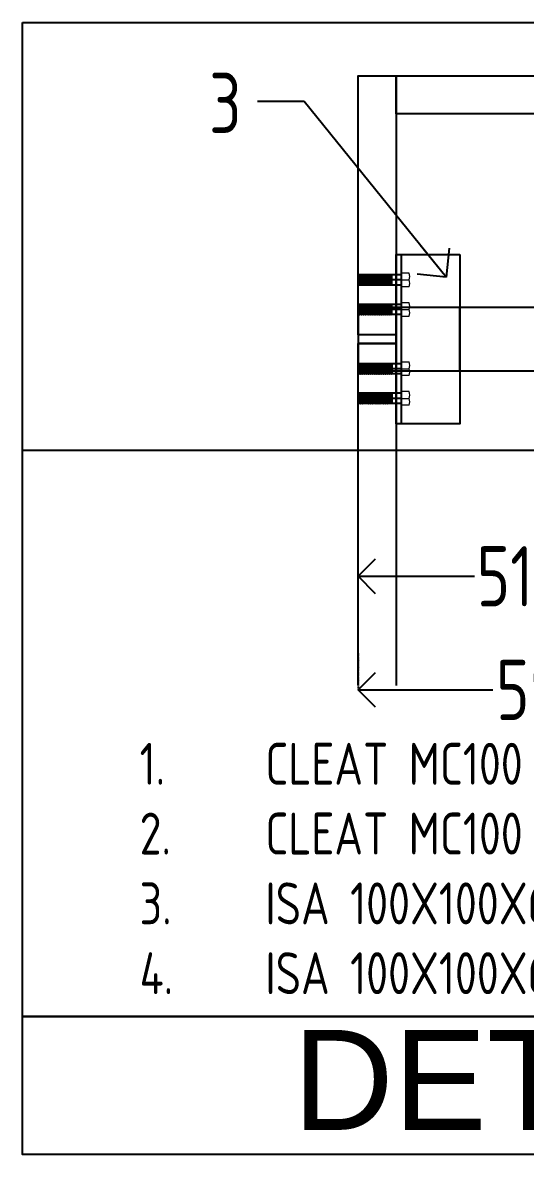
# Model space of a CAD drawing. Header units: millimetres. Extents: x 3470347 to 5996549, y -3470518 to 17149644.
# Drawn here: x 5038667 to 5041456, y 6811658 to 6817942 of the extents above; entities that cross this region are included whole.
import ezdxf
from ezdxf.enums import TextEntityAlignment as Align

# ---------------------------------------------------------------- set-up
doc = ezdxf.new("R2010")
doc.units = ezdxf.units.MM
doc.header["$MEASUREMENT"] = 0
doc.header["$PDMODE"] = 35
doc.header["$PDSIZE"] = -5
doc.linetypes.add('CENTERX2', pattern=[4, 2.5, -0.5, 0.5, -0.5])
doc.linetypes.add('DOT2', pattern=[0.125, 0, -0.125])
doc.layers.get('0').update_dxf_attribs({"linetype": 'CONTINUOUS', "lineweight": 25})
doc.layers.get('DEFPOINTS').update_dxf_attribs({"linetype": 'CONTINUOUS', "lineweight": 25})
for name, color, linetype, lineweight in [('6 TEXT', 7, 'CONTINUOUS', 25), ('channnel', 2, 'CONTINUOUS', 15), ('rRCC 1', 3, 'CONTINUOUS', 25), ('rRCC 2', 40, 'CONTINUOUS', 15)]:
    doc.layers.add(name, color=color, linetype=linetype, lineweight=lineweight)
doc.layers.add('lintel', color=2, linetype='CONTINUOUS')
doc.styles.add('DIM', font='geniso.shx', dxfattribs={"width": 0.85})
doc.styles.add('PDF Arial', font='arial.ttf')
doc.dimstyles.new('ST-100', dxfattribs={"dimscale": 100, "dimtxt": 7, "dimasz": 5, "dimexe": 0.18, "dimexo": 0.0625, "dimgap": 0.2, "dimtad": 0, "dimdec": 0, "dimzin": 0, "dimdsep": 46, "dimtxsty": 'DIM', "dimblk": 'OPEN90', "dimcen": 0.09, "dimclrd": 256, "dimclrt": 7, "dimadec": 0, "dimazin": 0, "dimtfac": 1, "dimtdec": 0, "dimtofl": 0, "dimtmove": 0, "dimatfit": 3, "dimldrblk": 'OPEN90', "dimfxl": 1, "dimtolj": 1, "dimtzin": 0, "dimlwd": -1, "dimarcsym": 0})

# ---------------------------------------------------------------- blocks, each defined once
blk = doc.blocks.new('_Open90')
at = {"color": 0, "linetype": 'ByBlock', "lineweight": -2}
for p, q in [((-0.5, 0.5), (0, 0)), ((0, 0), (-1, 0)), ((0, 0), (-0.5, -0.5))]:
    blk.add_line(p, q, dxfattribs=at)
blk = doc.blocks.new('*D1679')
at = {"color": 1, "linetype": 'DOT2', "lineweight": -2, "ltscale": 0.7}
for p, q in [((450006.1, -1869006.5), (450006.1, -1868880.1)), ((451036.1, -1868932.7), (451036.1, -1868880.1))]:
    blk.add_line(p, q, dxfattribs=at)
at = {"color": 1, "linetype": 'ByBlock', "ltscale": 0.7}
for p, q in [((450116.1, -1868880.1), (450371.9, -1868880.1)), ((450926.1, -1868880.1), (450670.3, -1868880.1))]:
    blk.add_line(p, q, dxfattribs=at)
at = {"layer": 'DEFPOINTS', "color": 0, "linetype": 'ByBlock'}
for p in [(451036.1, -1868880.1), (451036.1, -1868932.7), (450006.1, -1869006.5)]:
    blk.add_point(p, dxfattribs=at)
at = {"color": 1, "linetype": 'ByBlock', "xscale": 110, "yscale": 110, "zscale": 110, "rotation": 180}
blk.add_blockref('_Open90', (450006.1, -1868880.1), dxfattribs=at)
at = {"color": 1, "linetype": 'ByBlock', "xscale": 110, "yscale": 110, "zscale": 110}
blk.add_blockref('_Open90', (451036.1, -1868880.1), dxfattribs=at)
at = {"color": 7, "linetype": 'ByBlock', "insert": (450521.1, -1868880.1), "char_height": 190, "attachment_point": 5, "style": 'DIM'}
blk.add_mtext('\\A1;515', dxfattribs=at)
blk = doc.blocks.new('*D1519')
at = {"color": 1, "linetype": 'DOT2', "lineweight": -2, "ltscale": 0.7}
for p, q in [((450006.1, -1869120.1), (450006.1, -1869238.2)), ((451186.1, -1869153.8), (451186.1, -1869238.2))]:
    blk.add_line(p, q, dxfattribs=at)
at = {"color": 1, "linetype": 'ByBlock', "ltscale": 0.7}
for p, q in [((450116.1, -1869238.2), (450430.3, -1869238.2)), ((451076.1, -1869238.2), (450761.8, -1869238.2))]:
    blk.add_line(p, q, dxfattribs=at)
at = {"layer": 'DEFPOINTS', "color": 0, "linetype": 'ByBlock'}
for p in [(450006.1, -1869120.1), (451186.1, -1869153.8), (451186.1, -1869238.2)]:
    blk.add_point(p, dxfattribs=at)
at = {"color": 1, "linetype": 'ByBlock', "xscale": 110, "yscale": 110, "zscale": 110, "rotation": 180}
blk.add_blockref('_Open90', (450006.1, -1869238.2), dxfattribs=at)
at = {"color": 1, "linetype": 'ByBlock', "xscale": 110, "yscale": 110, "zscale": 110}
blk.add_blockref('_Open90', (451186.1, -1869238.2), dxfattribs=at)
at = {"color": 7, "linetype": 'ByBlock', "insert": (450596.1, -1869238.2), "char_height": 190, "attachment_point": 5, "style": 'DIM'}
blk.add_mtext('\\A1;590', dxfattribs=at)
blk = doc.blocks.new('SRD')
at = {"color": 3}
blk.add_line((450142.1, -1868399.3), (450142.1, -1867866), dxfattribs=at)
at = {"color": 8, "linetype": 'ByBlock'}
for p, q in [((450142.1, -1867930), (450006.1, -1867930)), ((450142.1, -1867946), (450006.1, -1867946)), ((450142.1, -1867962), (450006.1, -1867962)), ((450142.1, -1868023.3), (450006.1, -1868023.3)), ((450142.1, -1868039.3), (450006.1, -1868039.3)), ((450142.1, -1868039.3), (450006.1, -1868039.3)), ((450142.1, -1868055.3), (450006.1, -1868055.3)), ((450142.1, -1868210), (450006.1, -1868210)), ((450142.1, -1868226), (450006.1, -1868226)), ((450142.1, -1868226), (450006.1, -1868226)), ((450142.1, -1868242), (450006.1, -1868242)), ((450142.1, -1868303.3), (450006.1, -1868303.3)), ((450142.1, -1868319.3), (450006.1, -1868319.3)), ((450142.1, -1868335.3), (450006.1, -1868335.3))]:
    blk.add_line(p, q, dxfattribs=at)
at = {"color": 2}
for p, q in [((450126.1, -1868119.3), (450006.1, -1868119.3)), ((450126.1, -1868119.3), (450006.1, -1868119.3)), ((450126.1, -1868146), (450006.1, -1868146)), ((450126.1, -1868146), (450006.1, -1868146))]:
    blk.add_line(p, q, dxfattribs=at)
at = {"color": 6, "linetype": 'ByBlock'}
for p, q in [((450006.1, -1869224), (450006.1, -1868146)), ((450006.1, -1868146), (450126.1, -1868146)), ((450126.1, -1868146), (450126.1, -1869224))]:
    blk.add_line(p, q, dxfattribs=at)
for points in [[(450126.1, -1868119.3), (450006.1, -1868119.3), (450006.1, -1867302.7), (450126.1, -1867302.7)], [(450126.1, -1867302.7), (451172.7, -1867302.7), (451172.7, -1867422.7), (450126.1, -1867422.7)]]:
    blk.add_lwpolyline(points, close=True, dxfattribs=at)
at = {"color": 3}
for points in [[(450326.1, -1867866), (450326.1, -1868399.3), (450126.1, -1868399.3), (450126.1, -1867866)], [(450126.1, -1868232.7), (450326.1, -1868232.7), (450326.1, -1868032.7), (450126.1, -1868032.7)]]:
    blk.add_lwpolyline(points, close=True, dxfattribs=at)
at = {"layer": '6 TEXT', "color": 8, "linetype": 'CENTERX2', "ltscale": 0.5}
blk.add_lwpolyline([(448949.3, -1868482.7), (452583.8, -1868482.7)], dxfattribs=at)
at = {"layer": 'channnel', "color": 8, "linetype": 'ByBlock'}
for p, q in [((450142.1, -1867930), (450006.1, -1867930)), ((450006.1, -1867930), (450006.1, -1867962)), ((450113.3, -1867962), (450113.3, -1867930)), ((450142.1, -1867924.7), (450142.1, -1867967.3)), ((450166.7, -1867924.7), (450142.1, -1867924.7)), ((450142.1, -1867946), (450166.7, -1867946)), ((450142.1, -1867962), (450006.1, -1867962)), ((450166.7, -1867967.3), (450142.1, -1867967.3)), ((450142.1, -1868023.3), (450006.1, -1868023.3)), ((450006.1, -1868023.3), (450006.1, -1868055.3)), ((450113.3, -1868055.3), (450113.3, -1868023.3)), ((450142.1, -1868018), (450142.1, -1868060.7)), ((450166.7, -1868018), (450142.1, -1868018)), ((450142.1, -1868055.3), (450006.1, -1868055.3)), ((450142.1, -1868039.3), (450166.7, -1868039.3)), ((450166.7, -1868060.7), (450142.1, -1868060.7)), ((450142.1, -1868247.3), (450142.1, -1868204.7)), ((450166.7, -1868204.7), (450142.1, -1868204.7)), ((450142.1, -1868210), (450006.1, -1868210)), ((450006.1, -1868242), (450006.1, -1868210)), ((450142.1, -1868242), (450006.1, -1868242)), ((450113.3, -1868210), (450113.3, -1868242)), ((450142.1, -1868226), (450166.7, -1868226)), ((450166.7, -1868247.3), (450142.1, -1868247.3)), ((450142.1, -1868303.3), (450006.1, -1868303.3)), ((450006.1, -1868335.3), (450006.1, -1868303.3)), ((450113.3, -1868303.3), (450113.3, -1868335.3)), ((450142.1, -1868340.7), (450142.1, -1868298)), ((450166.7, -1868298), (450142.1, -1868298)), ((450142.1, -1868335.3), (450006.1, -1868335.3)), ((450142.1, -1868319.3), (450166.7, -1868319.3)), ((450166.7, -1868340.7), (450142.1, -1868340.7))]:
    blk.add_line(p, q, dxfattribs=at)
at = {"layer": 'channnel', "color": 8, "linetype": 'Continuous'}
for p, q in [((450017.6, -1867960.8), (450006.1, -1867936)), ((450015.2, -1867962), (450006.1, -1867942.5)), ((450011.6, -1867960.8), (450006.1, -1867949)), ((450009.1, -1867962), (450006.1, -1867955.5)), ((450021.2, -1867962), (450006.8, -1867931.2)), ((450023.7, -1867960.8), (450009.3, -1867930)), ((450027.3, -1867962), (450012.9, -1867931.2)), ((450029.8, -1867960.8), (450015.4, -1867930)), ((450033.4, -1867962), (450019, -1867931.2)), ((450036.4, -1867962), (450021.5, -1867930)), ((450038.9, -1867960.8), (450025, -1867931.2)), ((450042.5, -1867962), (450027.5, -1867930)), ((450045, -1867960.8), (450031.1, -1867931.2)), ((450048.5, -1867962), (450033.6, -1867930)), ((450051, -1867960.8), (450037.2, -1867931.2)), ((450054.6, -1867962), (450039.7, -1867930)), ((450057.1, -1867960.8), (450043.3, -1867931.2)), ((450060.7, -1867962), (450045.7, -1867930)), ((450063.2, -1867960.8), (450049.3, -1867931.2)), ((450066.7, -1867962), (450051.8, -1867930)), ((450069.2, -1867960.8), (450055.4, -1867931.2)), ((450072.8, -1867962), (450057.9, -1867930)), ((450075.3, -1867960.8), (450061.5, -1867931.2)), ((450078.9, -1867962), (450064, -1867930)), ((450068, -1867960.8), (450067.5, -1867931.2)), ((450083.7, -1867962), (450068.8, -1867930)), ((450071.6, -1867962), (450070, -1867930)), ((450086.2, -1867960.8), (450072.4, -1867931.2)), ((450074.1, -1867960.8), (450073.6, -1867931.2)), ((450089.8, -1867962), (450074.9, -1867930)), ((450077.7, -1867962), (450076.1, -1867930)), ((450092.3, -1867960.8), (450078.5, -1867931.2)), ((450080.2, -1867960.8), (450079.7, -1867931.2)), ((450095.9, -1867962), (450081, -1867930)), ((450084.2, -1867930.5), (450084, -1867930)), ((450098.4, -1867960.8), (450084.5, -1867931.2)), ((450102, -1867962), (450087, -1867930)), ((450090.3, -1867930.5), (450090.1, -1867930)), ((450104.4, -1867960.8), (450090.6, -1867931.2)), ((450108, -1867962), (450093.1, -1867930)), ((450096.4, -1867930.5), (450096.1, -1867930)), ((450110.5, -1867960.8), (450096.7, -1867931.2)), ((450113.3, -1867960.2), (450099.2, -1867930)), ((450102.4, -1867930.5), (450102.2, -1867930)), ((450113.3, -1867953.7), (450102.7, -1867931.2)), ((450113.3, -1867947.2), (450105.2, -1867930)), ((450108.5, -1867930.5), (450108.3, -1867930)), ((450113.3, -1867940.7), (450108.8, -1867931.2)), ((450113.3, -1867934.2), (450111.3, -1867930)), ((450114.6, -1867930.5), (450114.3, -1867930)), ((450017.6, -1868054.2), (450006.1, -1868029.3)), ((450021.2, -1868055.3), (450006.8, -1868024.5)), ((450023.7, -1868054.2), (450009.3, -1868023.3)), ((450027.3, -1868055.3), (450012.9, -1868024.5)), ((450029.8, -1868054.2), (450015.4, -1868023.3)), ((450033.4, -1868055.3), (450019, -1868024.5)), ((450036.4, -1868055.3), (450021.5, -1868023.3)), ((450038.9, -1868054.2), (450025, -1868024.5)), ((450042.5, -1868055.3), (450027.5, -1868023.3)), ((450045, -1868054.2), (450031.1, -1868024.5)), ((450048.5, -1868055.3), (450033.6, -1868023.3)), ((450051, -1868054.2), (450037.2, -1868024.5)), ((450054.6, -1868055.3), (450039.7, -1868023.3)), ((450057.1, -1868054.2), (450043.3, -1868024.5)), ((450060.7, -1868055.3), (450045.7, -1868023.3)), ((450063.2, -1868054.2), (450049.3, -1868024.5)), ((450066.7, -1868055.3), (450051.8, -1868023.3)), ((450069.2, -1868054.2), (450055.4, -1868024.5)), ((450072.8, -1868055.3), (450057.9, -1868023.3)), ((450075.3, -1868054.2), (450061.5, -1868024.5)), ((450078.9, -1868055.3), (450064, -1868023.3)), ((450068, -1868054.2), (450067.5, -1868024.5)), ((450083.7, -1868055.3), (450068.8, -1868023.3)), ((450071.6, -1868055.3), (450070, -1868023.3)), ((450086.2, -1868054.2), (450072.4, -1868024.5)), ((450074.1, -1868054.2), (450073.6, -1868024.5)), ((450089.8, -1868055.3), (450074.9, -1868023.3)), ((450077.7, -1868055.3), (450076.1, -1868023.3)), ((450092.3, -1868054.2), (450078.5, -1868024.5)), ((450080.2, -1868054.2), (450079.7, -1868024.5)), ((450095.9, -1868055.3), (450081, -1868023.3)), ((450084.2, -1868023.8), (450084, -1868023.3)), ((450098.4, -1868054.2), (450084.5, -1868024.5)), ((450102, -1868055.3), (450087, -1868023.3)), ((450090.3, -1868023.8), (450090.1, -1868023.3)), ((450104.4, -1868054.2), (450090.6, -1868024.5)), ((450108, -1868055.3), (450093.1, -1868023.3)), ((450096.4, -1868023.8), (450096.1, -1868023.3)), ((450110.5, -1868054.2), (450096.7, -1868024.5)), ((450113.3, -1868053.5), (450099.2, -1868023.3)), ((450102.4, -1868023.8), (450102.2, -1868023.3)), ((450113.3, -1868047), (450102.7, -1868024.5)), ((450113.3, -1868040.5), (450105.2, -1868023.3)), ((450108.5, -1868023.8), (450108.3, -1868023.3)), ((450113.3, -1868034), (450108.8, -1868024.5)), ((450113.3, -1868027.5), (450111.3, -1868023.3)), ((450114.6, -1868023.8), (450114.3, -1868023.3)), ((450015.2, -1868055.3), (450006.1, -1868035.8)), ((450011.6, -1868054.2), (450006.1, -1868042.3)), ((450009.1, -1868055.3), (450006.1, -1868048.8)), ((450009.1, -1868210), (450006.1, -1868216.5)), ((450015.2, -1868210), (450006.1, -1868229.5)), ((450011.6, -1868211.2), (450006.1, -1868223)), ((450017.6, -1868211.2), (450006.1, -1868236)), ((450021.2, -1868210), (450006.8, -1868240.8)), ((450023.7, -1868211.2), (450009.3, -1868242)), ((450027.3, -1868210), (450012.9, -1868240.8)), ((450029.8, -1868211.2), (450015.4, -1868242)), ((450033.4, -1868210), (450019, -1868240.8)), ((450036.4, -1868210), (450021.5, -1868242)), ((450038.9, -1868211.2), (450025, -1868240.8)), ((450042.5, -1868210), (450027.5, -1868242)), ((450045, -1868211.2), (450031.1, -1868240.8)), ((450048.5, -1868210), (450033.6, -1868242)), ((450051, -1868211.2), (450037.2, -1868240.8)), ((450054.6, -1868210), (450039.7, -1868242)), ((450057.1, -1868211.2), (450043.3, -1868240.8)), ((450060.7, -1868210), (450045.7, -1868242)), ((450063.2, -1868211.2), (450049.3, -1868240.8)), ((450066.7, -1868210), (450051.8, -1868242)), ((450069.2, -1868211.2), (450055.4, -1868240.8)), ((450072.8, -1868210), (450057.9, -1868242)), ((450075.3, -1868211.2), (450061.5, -1868240.8)), ((450078.9, -1868210), (450064, -1868242)), ((450068, -1868211.2), (450067.5, -1868240.8)), ((450083.7, -1868210), (450068.8, -1868242)), ((450071.6, -1868210), (450070, -1868242)), ((450086.2, -1868211.2), (450072.4, -1868240.8)), ((450074.1, -1868211.2), (450073.6, -1868240.8)), ((450089.8, -1868210), (450074.9, -1868242)), ((450077.7, -1868210), (450076.1, -1868242)), ((450092.3, -1868211.2), (450078.5, -1868240.8)), ((450080.2, -1868211.2), (450079.7, -1868240.8)), ((450095.9, -1868210), (450081, -1868242)), ((450084.2, -1868241.5), (450084, -1868242)), ((450098.4, -1868211.2), (450084.5, -1868240.8)), ((450102, -1868210), (450087, -1868242)), ((450090.3, -1868241.5), (450090.1, -1868242)), ((450104.4, -1868211.2), (450090.6, -1868240.8)), ((450108, -1868210), (450093.1, -1868242)), ((450096.4, -1868241.5), (450096.1, -1868242)), ((450110.5, -1868211.2), (450096.7, -1868240.8)), ((450113.3, -1868211.8), (450099.2, -1868242)), ((450102.4, -1868241.5), (450102.2, -1868242)), ((450113.3, -1868218.3), (450102.7, -1868240.8)), ((450113.3, -1868224.8), (450105.2, -1868242)), ((450108.5, -1868241.5), (450108.3, -1868242)), ((450113.3, -1868231.3), (450108.8, -1868240.8)), ((450113.3, -1868237.8), (450111.3, -1868242)), ((450114.6, -1868241.5), (450114.3, -1868242)), ((450009.1, -1868303.3), (450006.1, -1868309.8)), ((450015.2, -1868303.3), (450006.1, -1868322.8)), ((450011.6, -1868304.5), (450006.1, -1868316.3)), ((450017.6, -1868304.5), (450006.1, -1868329.4)), ((450021.2, -1868303.3), (450006.8, -1868334.2)), ((450023.7, -1868304.5), (450009.3, -1868335.3)), ((450027.3, -1868303.3), (450012.9, -1868334.2)), ((450029.8, -1868304.5), (450015.4, -1868335.3)), ((450033.4, -1868303.3), (450019, -1868334.2)), ((450036.4, -1868303.3), (450021.5, -1868335.3)), ((450038.9, -1868304.5), (450025, -1868334.2)), ((450042.5, -1868303.3), (450027.5, -1868335.3)), ((450045, -1868304.5), (450031.1, -1868334.2)), ((450048.5, -1868303.3), (450033.6, -1868335.3)), ((450051, -1868304.5), (450037.2, -1868334.2)), ((450054.6, -1868303.3), (450039.7, -1868335.3)), ((450057.1, -1868304.5), (450043.3, -1868334.2)), ((450060.7, -1868303.3), (450045.7, -1868335.3)), ((450063.2, -1868304.5), (450049.3, -1868334.2)), ((450066.7, -1868303.3), (450051.8, -1868335.3)), ((450069.2, -1868304.5), (450055.4, -1868334.2)), ((450072.8, -1868303.3), (450057.9, -1868335.3)), ((450075.3, -1868304.5), (450061.5, -1868334.2)), ((450078.9, -1868303.3), (450064, -1868335.3)), ((450068, -1868304.5), (450067.5, -1868334.2)), ((450083.7, -1868303.3), (450068.8, -1868335.3)), ((450071.6, -1868303.3), (450070, -1868335.3)), ((450086.2, -1868304.5), (450072.4, -1868334.2)), ((450074.1, -1868304.5), (450073.6, -1868334.2)), ((450089.8, -1868303.3), (450074.9, -1868335.3)), ((450077.7, -1868303.3), (450076.1, -1868335.3)), ((450092.3, -1868304.5), (450078.5, -1868334.2)), ((450080.2, -1868304.5), (450079.7, -1868334.2)), ((450095.9, -1868303.3), (450081, -1868335.3)), ((450098.4, -1868304.5), (450084.5, -1868334.2)), ((450102, -1868303.3), (450087, -1868335.3)), ((450104.4, -1868304.5), (450090.6, -1868334.2)), ((450108, -1868303.3), (450093.1, -1868335.3)), ((450110.5, -1868304.5), (450096.7, -1868334.2)), ((450113.3, -1868305.1), (450099.2, -1868335.3)), ((450113.3, -1868311.6), (450102.7, -1868334.2)), ((450084.2, -1868334.8), (450084, -1868335.3)), ((450090.3, -1868334.8), (450090.1, -1868335.3)), ((450096.4, -1868334.8), (450096.1, -1868335.3)), ((450102.4, -1868334.8), (450102.2, -1868335.3)), ((450113.3, -1868318.1), (450105.2, -1868335.3)), ((450108.5, -1868334.8), (450108.3, -1868335.3)), ((450113.3, -1868324.6), (450108.8, -1868334.2)), ((450113.3, -1868331.1), (450111.3, -1868335.3)), ((450114.6, -1868334.8), (450114.3, -1868335.3))]:
    blk.add_line(p, q, dxfattribs=at)
for centre, radius, start, end in [((450008.1, -1867930.6), 1.38, 25, 205), ((450014.2, -1867930.6), 1.38, 25, 205), ((450020.2, -1867930.6), 1.38, 25, 205), ((450026.3, -1867930.6), 1.38, 25, 205), ((450032.4, -1867930.6), 1.38, 25, 205), ((450038.4, -1867930.6), 1.38, 25, 205), ((450044.5, -1867930.6), 1.38, 25, 205), ((450050.6, -1867930.6), 1.37, 25, 205), ((450056.6, -1867930.6), 1.38, 25, 205), ((450062.7, -1867930.6), 1.38, 25, 205), ((450068.8, -1867930.6), 1.38, 25, 205), ((450075.3, -1867920.5), 11.5, 235.569, 292.193), ((450073.6, -1867930.6), 1.37, 25, 205), ((450074.8, -1867930.6), 1.38, 25, 205), ((450079.7, -1867930.6), 1.38, 25, 205), ((450085.8, -1867930.6), 1.38, 25, 205), ((450091.9, -1867930.6), 1.38, 25, 205), ((450097.9, -1867930.6), 1.38, 25, 205), ((450104, -1867930.6), 1.38, 25, 205), ((450110.1, -1867930.6), 1.38, 25, 205), ((450010.3, -1867961.4), 1.38, 205, 25), ((450016.4, -1867961.4), 1.37, 205, 25), ((450022.5, -1867961.4), 1.38, 205, 25), ((450028.5, -1867961.4), 1.38, 205, 25), ((450037.6, -1867961.4), 1.38, 205, 25), ((450043.7, -1867961.4), 1.38, 205, 25), ((450049.8, -1867961.4), 1.37, 205, 25), ((450055.8, -1867961.4), 1.38, 205, 25), ((450061.9, -1867961.4), 1.38, 205, 25), ((450068, -1867961.4), 1.37, 205, 25), ((450072.4, -1867971.5), 11.5, 55.569, 112.193), ((450072.9, -1867961.4), 1.38, 205, 25), ((450074.1, -1867961.4), 1.38, 205, 25), ((450078.9, -1867961.4), 1.37, 205, 25), ((450085, -1867961.4), 1.37, 205, 25), ((450091.1, -1867961.4), 1.37, 205, 25), ((450097.1, -1867961.4), 1.37, 205, 25), ((450103.2, -1867961.4), 1.37, 205, 25), ((450109.3, -1867961.4), 1.37, 205, 25), ((450008.1, -1868023.9), 1.38, 25, 205), ((450014.2, -1868023.9), 1.38, 25, 205), ((450020.2, -1868023.9), 1.38, 25, 205), ((450026.3, -1868023.9), 1.38, 25, 205), ((450032.4, -1868023.9), 1.38, 25, 205), ((450038.4, -1868023.9), 1.38, 25, 205), ((450044.5, -1868023.9), 1.38, 25, 205), ((450050.6, -1868023.9), 1.37, 25, 205), ((450056.6, -1868023.9), 1.38, 25, 205), ((450062.7, -1868023.9), 1.38, 25, 205), ((450068.8, -1868023.9), 1.38, 25, 205), ((450075.3, -1868013.9), 11.5, 235.569, 292.193), ((450073.6, -1868023.9), 1.37, 25, 205), ((450074.8, -1868023.9), 1.38, 25, 205), ((450079.7, -1868023.9), 1.38, 25, 205), ((450085.8, -1868023.9), 1.38, 25, 205), ((450091.9, -1868023.9), 1.38, 25, 205), ((450097.9, -1868023.9), 1.38, 25, 205), ((450104, -1868023.9), 1.38, 25, 205), ((450110.1, -1868023.9), 1.38, 25, 205), ((450010.3, -1868054.8), 1.38, 205, 25), ((450016.4, -1868054.8), 1.37, 205, 25), ((450022.5, -1868054.8), 1.38, 205, 25), ((450028.5, -1868054.8), 1.38, 205, 25), ((450037.6, -1868054.8), 1.38, 205, 25), ((450043.7, -1868054.8), 1.38, 205, 25), ((450049.8, -1868054.8), 1.37, 205, 25), ((450055.8, -1868054.8), 1.38, 205, 25), ((450061.9, -1868054.8), 1.38, 205, 25), ((450068, -1868054.8), 1.37, 205, 25), ((450072.4, -1868064.8), 11.5, 55.569, 112.193), ((450072.9, -1868054.8), 1.38, 205, 25), ((450074.1, -1868054.8), 1.38, 205, 25), ((450078.9, -1868054.8), 1.37, 205, 25), ((450085, -1868054.8), 1.37, 205, 25), ((450091.1, -1868054.8), 1.37, 205, 25), ((450097.1, -1868054.8), 1.37, 205, 25), ((450103.2, -1868054.8), 1.37, 205, 25), ((450109.3, -1868054.8), 1.37, 205, 25), ((450008.1, -1868241.4), 1.38, 155, 335), ((450010.3, -1868210.6), 1.38, 335, 155), ((450014.2, -1868241.4), 1.38, 155, 335), ((450016.4, -1868210.6), 1.37, 335, 155), ((450020.2, -1868241.4), 1.38, 155, 335), ((450022.5, -1868210.6), 1.38, 335, 155), ((450026.3, -1868241.4), 1.38, 155, 335), ((450028.5, -1868210.6), 1.38, 335, 155), ((450032.4, -1868241.4), 1.38, 155, 335), ((450037.6, -1868210.6), 1.38, 335, 155), ((450038.4, -1868241.4), 1.38, 155, 335), ((450043.7, -1868210.6), 1.38, 335, 155), ((450044.5, -1868241.4), 1.38, 155, 335), ((450049.8, -1868210.6), 1.37, 335, 155), ((450050.6, -1868241.4), 1.37, 155, 335), ((450055.8, -1868210.6), 1.38, 335, 155), ((450056.6, -1868241.4), 1.38, 155, 335), ((450061.9, -1868210.6), 1.38, 335, 155), ((450062.7, -1868241.4), 1.38, 155, 335), ((450068, -1868210.6), 1.37, 335, 155), ((450068.8, -1868241.4), 1.38, 155, 335), ((450072.4, -1868200.5), 11.5, 247.807, 304.431), ((450075.3, -1868251.5), 11.5, 67.807, 124.431), ((450072.9, -1868210.6), 1.38, 335, 155), ((450073.6, -1868241.4), 1.37, 155, 335), ((450074.1, -1868210.6), 1.38, 335, 155), ((450074.8, -1868241.4), 1.38, 155, 335), ((450078.9, -1868210.6), 1.37, 335, 155), ((450079.7, -1868241.4), 1.38, 155, 335), ((450085, -1868210.6), 1.37, 335, 155), ((450085.8, -1868241.4), 1.38, 155, 335), ((450091.1, -1868210.6), 1.37, 335, 155), ((450091.9, -1868241.4), 1.38, 155, 335), ((450097.1, -1868210.6), 1.37, 335, 155), ((450097.9, -1868241.4), 1.38, 155, 335), ((450103.2, -1868210.6), 1.37, 335, 155), ((450104, -1868241.4), 1.38, 155, 335), ((450109.3, -1868210.6), 1.37, 335, 155), ((450110.1, -1868241.4), 1.38, 155, 335), ((450010.3, -1868303.9), 1.38, 335, 155), ((450016.4, -1868303.9), 1.37, 335, 155), ((450022.5, -1868303.9), 1.38, 335, 155), ((450028.5, -1868303.9), 1.38, 335, 155), ((450037.6, -1868303.9), 1.38, 335, 155), ((450043.7, -1868303.9), 1.38, 335, 155), ((450049.8, -1868303.9), 1.37, 335, 155), ((450055.8, -1868303.9), 1.38, 335, 155), ((450061.9, -1868303.9), 1.38, 335, 155), ((450068, -1868303.9), 1.37, 335, 155), ((450072.4, -1868293.9), 11.5, 247.807, 304.431), ((450072.9, -1868303.9), 1.38, 335, 155), ((450074.1, -1868303.9), 1.38, 335, 155), ((450078.9, -1868303.9), 1.37, 335, 155), ((450085, -1868303.9), 1.37, 335, 155), ((450091.1, -1868303.9), 1.37, 335, 155), ((450097.1, -1868303.9), 1.37, 335, 155), ((450103.2, -1868303.9), 1.37, 335, 155), ((450109.3, -1868303.9), 1.37, 335, 155), ((450008.1, -1868334.8), 1.38, 155, 335), ((450014.2, -1868334.8), 1.38, 155, 335), ((450020.2, -1868334.8), 1.38, 155, 335), ((450026.3, -1868334.8), 1.38, 155, 335), ((450032.4, -1868334.8), 1.38, 155, 335), ((450038.4, -1868334.8), 1.38, 155, 335), ((450044.5, -1868334.8), 1.38, 155, 335), ((450050.6, -1868334.8), 1.37, 155, 335), ((450056.6, -1868334.8), 1.38, 155, 335), ((450062.7, -1868334.8), 1.38, 155, 335), ((450068.8, -1868334.8), 1.38, 155, 335), ((450075.3, -1868344.8), 11.5, 67.807, 124.431), ((450073.6, -1868334.8), 1.37, 155, 335), ((450074.8, -1868334.8), 1.38, 155, 335), ((450079.7, -1868334.8), 1.38, 155, 335), ((450085.8, -1868334.8), 1.38, 155, 335), ((450091.9, -1868334.8), 1.38, 155, 335), ((450097.9, -1868334.8), 1.38, 155, 335), ((450104, -1868334.8), 1.38, 155, 335), ((450110.1, -1868334.8), 1.38, 155, 335)]:
    blk.add_arc(centre, radius, start, end, dxfattribs=at)
at = {"layer": 'channnel', "color": 8, "linetype": 'ByBlock'}
for centre in [(450139.6, -1867935.3), (450139.6, -1867956.7), (450139.6, -1868028.7), (450139.6, -1868050), (450139.6, -1868215.3), (450139.6, -1868236.7), (450139.6, -1868308.7), (450139.6, -1868330)]:
    blk.add_arc(centre, 29.1, 338.4984, 21.5016, dxfattribs=at)
at = {"layer": 'lintel', "color": 1, "linetype": 'ByBlock'}
for points in [[(448949.3, -1867134.9), (452583.8, -1867134.9), (452583.8, -1870268), (448949.3, -1870268)], [(448949.3, -1870268), (452583.8, -1870268), (452583.8, -1870702.4), (448949.3, -1870702.4)]]:
    blk.add_lwpolyline(points, close=True, dxfattribs=at)
at = {"layer": 'lintel', "color": 5, "linetype": 'ByBlock'}
blk.add_lwpolyline([(450006.1, -1868032.7), (450006.1, -1868232.7), (451036.1, -1868232.7), (451036.1, -1868032.7), (450006.1, -1868032.7)], dxfattribs=at)
at = {"layer": 'rRCC 1', "color": 7, "style": 'DIM'}
for s, insert, char_height, attachment_point in [('\\A1;3', (449638.4, -1867388.1), 190, 6), ('\\pxi-3,l5,t5;\\A1;1.^ICLEAT MC100 (515MM LONG)\\P2.^ICLEAT MC100 (365MM LONG)\\P3.^IISA 100X100X6 (200MM LONG)\\P4.^IISA 100X100X6 (100MM LONG)', (449053.7, -1869807.7), 132, 4)]:
    blk.add_mtext(s, dxfattribs=dict(at, insert=insert, char_height=char_height, attachment_point=attachment_point))
at = {"layer": 'rRCC 2', "style": 'PDF Arial'}
blk.add_text('DETAIL 3', height=315, dxfattribs=at).set_placement((450753.7, -1870467.7), align=Align.MIDDLE_CENTER)
at = {"color": 3, "linetype": 'ByBlock', "ltscale": 0.7}
for base, p1, p2, picture, middle in [((451036.1, -1868880.1), (450006.1, -1869006.5), (451036.1, -1868932.7), '*D1679', (450521.1, -1868880.1)), ((451186.1, -1869238.2), (450006.1, -1869120.1), (451186.1, -1869153.8), '*D1519', (450596.1, -1869238.2))]:
    dim = blk.add_linear_dim(base=base, p1=p1, p2=p2, dimstyle='ST-100', override={"dimtxt": 1.9, "dimasz": 1.1, "dimexe": 0, "dimexo": 0, "dimlfac": 0.5, "dimblk": 'Open90', "dimclrd": 1, "dimclre": 1, "dimfxl": 250, "dimfxlon": 1, "dimarcsym": 1}, dxfattribs=at)
    dim.commit()
    dim.dimension.update_dxf_attribs({"geometry": picture, "text_midpoint": middle})
at = {"layer": 'rRCC 1'}
blk.add_leader([(450283, -1867937.2), (449836.4, -1867383.3), (449689, -1867383.3)], dimstyle='ST-100', override={"dimasz": 1.3}, dxfattribs=at)

msp = doc.modelspace()

# ---------------------------------------------------------------- block references
at = {"color": 6, "linetype": 'ByBlock', "xscale": 1.761460820311123, "yscale": 1.761460820311123, "zscale": 1.761460820311123}
msp.add_blockref('SRD', (4247860.29, 10106826.51), dxfattribs=at)

doc.saveas('drawing.dxf')
